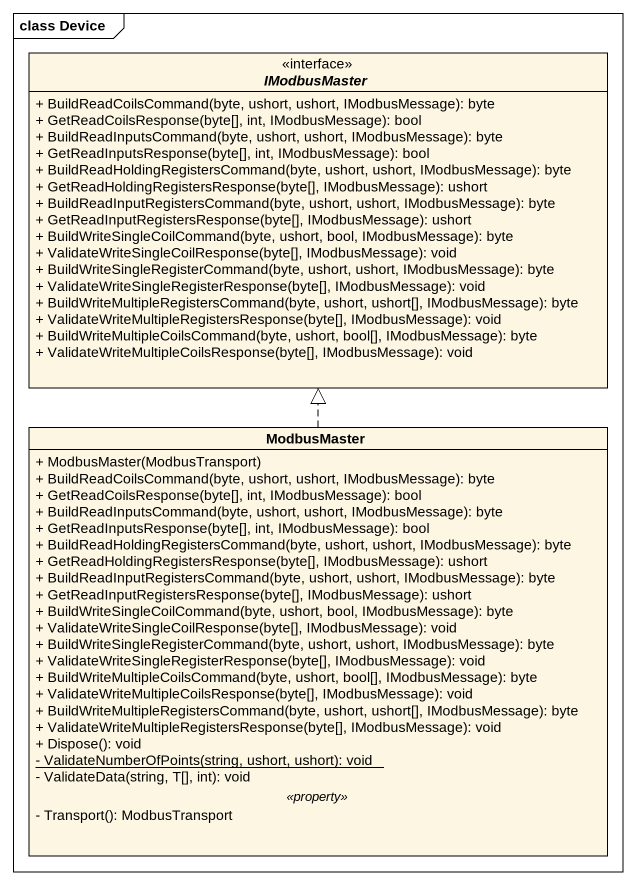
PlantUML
@startuml
mainframe class Device
hide circle
hide empty members
skinparam classAttributeIconSize 0
interface IModbusMaster {
  + BuildReadCoilsCommand(byte, ushort, ushort, IModbusMessage): byte
  + GetReadCoilsResponse(byte[], int, IModbusMessage): bool
  + BuildReadInputsCommand(byte, ushort, ushort, IModbusMessage): byte
  + GetReadInputsResponse(byte[], int, IModbusMessage): bool
  + BuildReadHoldingRegistersCommand(byte, ushort, ushort, IModbusMessage): byte
  + GetReadHoldingRegistersResponse(byte[], IModbusMessage): ushort
  + BuildReadInputRegistersCommand(byte, ushort, ushort, IModbusMessage): byte
  + GetReadInputRegistersResponse(byte[], IModbusMessage): ushort
  + BuildWriteSingleCoilCommand(byte, ushort, bool, IModbusMessage): byte
  + ValidateWriteSingleCoilResponse(byte[], IModbusMessage): void
  + BuildWriteSingleRegisterCommand(byte, ushort, ushort, IModbusMessage): byte
  + ValidateWriteSingleRegisterResponse(byte[], IModbusMessage): void
  + BuildWriteMultipleRegistersCommand(byte, ushort, ushort[], IModbusMessage): byte
  + ValidateWriteMultipleRegistersResponse(byte[], IModbusMessage): void
  + BuildWriteMultipleCoilsCommand(byte, ushort, bool[], IModbusMessage): byte
  + ValidateWriteMultipleCoilsResponse(byte[], IModbusMessage): void
}
class ModbusMaster {
  + ModbusMaster(ModbusTransport)
  + BuildReadCoilsCommand(byte, ushort, ushort, IModbusMessage): byte
  + GetReadCoilsResponse(byte[], int, IModbusMessage): bool
  + BuildReadInputsCommand(byte, ushort, ushort, IModbusMessage): byte
  + GetReadInputsResponse(byte[], int, IModbusMessage): bool
  + BuildReadHoldingRegistersCommand(byte, ushort, ushort, IModbusMessage): byte
  + GetReadHoldingRegistersResponse(byte[], IModbusMessage): ushort
  + BuildReadInputRegistersCommand(byte, ushort, ushort, IModbusMessage): byte
  + GetReadInputRegistersResponse(byte[], IModbusMessage): ushort
  + BuildWriteSingleCoilCommand(byte, ushort, bool, IModbusMessage): byte
  + ValidateWriteSingleCoilResponse(byte[], IModbusMessage): void
  + BuildWriteSingleRegisterCommand(byte, ushort, ushort, IModbusMessage): byte
  + ValidateWriteSingleRegisterResponse(byte[], IModbusMessage): void
  + BuildWriteMultipleCoilsCommand(byte, ushort, bool[], IModbusMessage): byte
  + ValidateWriteMultipleCoilsResponse(byte[], IModbusMessage): void
  + BuildWriteMultipleRegistersCommand(byte, ushort, ushort[], IModbusMessage): byte
  + ValidateWriteMultipleRegistersResponse(byte[], IModbusMessage): void
  + Dispose(): void
  {static} - ValidateNumberOfPoints(string, ushort, ushort): void
  - ValidateData(string, T[], int): void
  .. <<property>> ..
  - Transport(): ModbusTransport
}
ModbusMaster .up.|> IModbusMaster
@enduml
